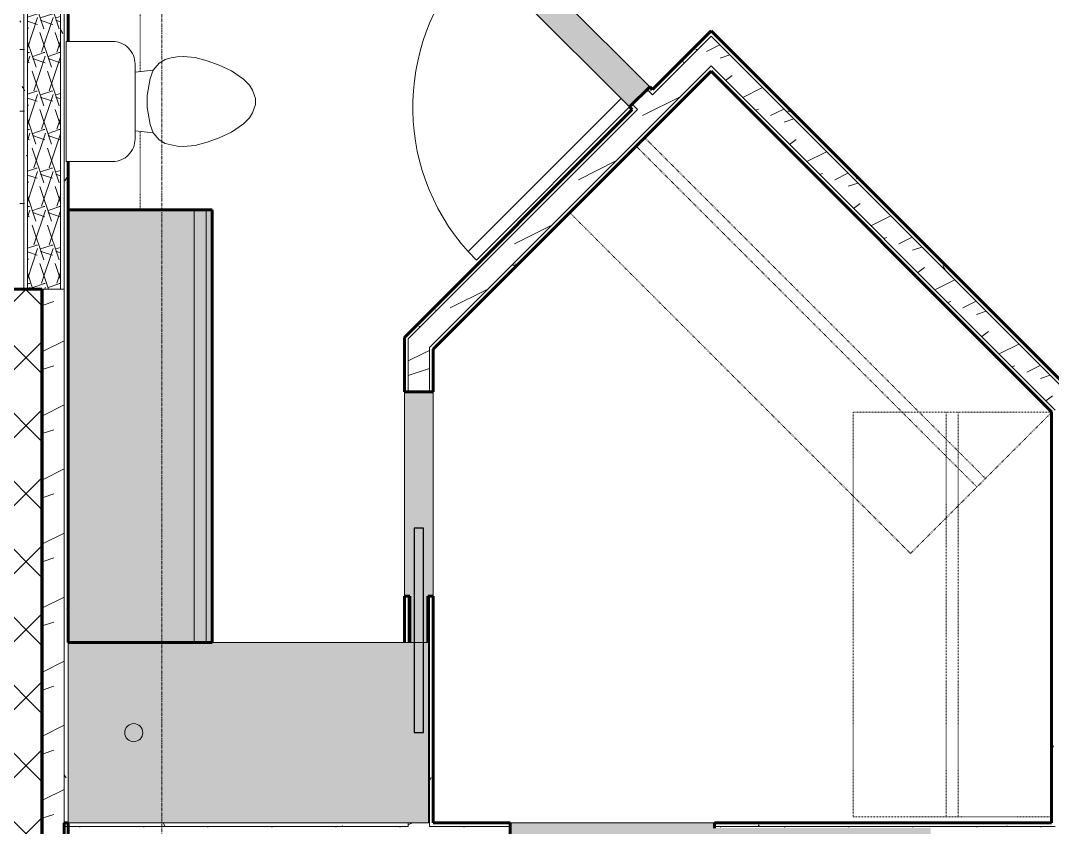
# Model space of a CAD drawing. Header units: inches. Extents: x -4169 to -1846, y 9706 to 12377.
# Drawn here: x -2523.8 to -2352.1, y 10172.1 to 10306.3 of the extents above; entities that cross this region are included whole.
import ezdxf

# ---------------------------------------------------------------- set-up
doc = ezdxf.new("R2010")
doc.units = ezdxf.units.IN
doc.header["$MEASUREMENT"] = 0
doc.linetypes.add('Dash', pattern=[0.25, 0.125, -0.125])
doc.linetypes.add('Grid Line 1_2_', pattern=[0.8749999999999999, 0.4999999999999999, -0.125, 0.125, -0.125])
for name, color, linetype, lineweight in [('0-1', 7, 'Continuous', 5), ('0-2', 7, 'Continuous', 18), ('A-DOOR-1', 250, 'Continuous', 9), ('A-DOOR-2', 90, 'Continuous', 30), ('A-WALL', 113, 'Continuous', 18), ('A-WALL-1', 8, 'Continuous', 5), ('A-WALL-10', 113, 'Continuous', 5), ('A-WALL-11', 113, 'Continuous', 60), ('A-WALL-3', 50, 'Continuous', 60), ('A-WALL-4', 7, 'Continuous', 18), ('A-WALL-PATT-1', 250, 'Continuous', 9), ('A-WALL-PATT-2', 253, 'Continuous', 9), ('A-WALL-PATT-3', 252, 'Continuous', 9), ('A-WALL-PATT-4', 111, 'Continuous', 9), ('I-WALL-3', 2, 'Continuous', 60), ('P-SANR-FIXT-1', 9, 'Continuous', 9), ('P-SANR-FIXT-2', 250, 'Continuous', 9), ('Q-CASE-1', 9, 'Continuous', 9), ('Q-CASE-2', 50, 'Continuous', 60), ('Q-CASE-3', 250, 'Continuous', 9), ('Q-CASE-HDLN-1', 250, 'Dash', 9), ('S-GRID-1', 1, 'Grid Line 1_2_', 9)]:
    doc.layers.add(name, color=color, linetype=linetype, lineweight=lineweight)
pattern_1 = [(0, (0, 0), (20.48, 5.12), [0.845, -14.515, 0.845, -14.515, -81.92]), (0, (0, 0), (20.48, 5.12), [-30.72, 0.845, -29.875, 0.845, -14.515, -35.84]), (0, (0, 0), (20.48, 5.12), [-76.8, 0.845, -9.395, 0.845, -24.755]), (120, (7.68, 2.56), (-14.67405006737632, 15.1762002695053), [0.8449999999999999, -14.515, 0.8449999999999999, -14.515, -81.91999999999999]), (120, (7.68, 2.56), (-14.67405006737632, 15.1762002695053), [-30.72, 0.8449999999999999, -29.875, 0.8449999999999999, -14.515, -35.84]), (120, (7.68, 2.56), (-14.67405006737632, 15.1762002695053), [-76.79999999999998, 0.8449999999999999, -9.394999999999998, 0.8449999999999999, -24.755]), (240, (10.24, 12.8), (-5.805949932623669, -20.2962002695053), [0.845, -14.515, 0.845, -14.515, -81.92]), (240, (10.24, 12.8), (-5.805949932623669, -20.2962002695053), [-30.72, 0.845, -29.875, 0.845, -14.515, -35.84]), (240, (10.24, 12.8), (-5.805949932623669, -20.2962002695053), [-76.8, 0.845, -9.395, 0.845, -24.755])]
pattern_2 = [(216.87, (4.265, 10.662), (31.98716190389133, 21.32545714244463), [5.331, -47.981]), (206.565, (10.662, 7.464), (-10.66247606731217, -10.66200980650436), [11.921, -11.921]), (198.435, (10.662, 2.132), (-21.3244936496746, -10.66258686177925), [6.743999999999999, -26.974])]
pattern_3 = [(45, (0, 0), (-5.656854249492381, 5.656854249492381), []), (135, (0, 0), (-5.656854249492381, -5.65685424949238), [])]

# ---------------------------------------------------------------- blocks, each defined once
blk = doc.blocks.new('Pocket_Door_2385 - 34_ x 80_-1722045-ENLARGED RCP - 2ND FLOOR PLAN')
at = {"layer": 'A-DOOR-2'}
for p, q in [((-39.66666666666676, 0.7499999999999999), (-39.66666666666676, -0.7499999999999999)), ((-5.666666666666763, 0.7499999999999999), (-39.66666666666676, 0.7499999999999999)), ((-5.666666666666763, -0.7499999999999999), (-5.666666666666763, 0.7499999999999999)), ((-39.66666666666676, -0.7499999999999999), (-5.666666666666763, -0.7499999999999999))]:
    blk.add_line(p, q, dxfattribs=at)
blk = doc.blocks.new('Bath Tub - Maestro - 60_x30_-1352617-ENLARGED RCP - 2ND FLOOR PLAN')
at = {"layer": 'P-SANR-FIXT-1'}
blk.add_hatch(color=256, dxfattribs=at).paths.add_polyline_path([(59.99999999999488, 29.99999999999454), (-1.466560206608846e-11, 30.00000000001296), (-2.421529643470421e-11, -5.542233338928781e-12), (59.99999999998533, -2.395950104983058e-11)], flags=0)
at = {"layer": 'P-SANR-FIXT-2'}
for p, q in [((2.451372438372345e-13, -3.304023721284463e-13), (2.451372438372345e-13, 29.99999999999973)), ((2.451372438372345e-13, 29.99999999999973), (60.00000000000029, 29.99999999999972)), ((60.00000000000029, 29.99999999999972), (60.00000000000029, -3.35731442646647e-13)), ((60.00000000000029, -3.35731442646647e-13), (2.451372438372345e-13, -3.304023721284463e-13))]:
    blk.add_line(p, q, dxfattribs=at)
for radius, start, end in [(1.5, 4.420971007234288e-13, 180.0000000000002), (1.499999999999998, 180.0000000000002, 359.9999999999994)]:
    blk.add_arc((10.93750000000022, 14.9999999999997), radius, start, end, dxfattribs=at)
blk = doc.blocks.new('Toilet-Domestic-3D - Toilet-Domestic-3D-1372870-ENLARGED RCP - 2ND FLOOR PLAN')
at = {"layer": 'P-SANR-FIXT-2'}
for p, q in [((-3.739764113511675, 10.00000000000013), (-2.739764113511752, 11.00000000000004)), ((-2.739764113511752, 11.00000000000004), (-1.873738709727293, 11.50000000000007)), ((-1.8737387097273, 11.50000000000006), (-0.5000000000001319, 12.00000000000002)), ((-0.5000000000001313, 12.00000000000002), (0.5000000000001497, 12.00000000000002)), ((0.5000000000001499, 12.00000000000002), (1.87373870972732, 11.50000000000006)), ((1.873738709727307, 11.50000000000006), (2.73976411351174, 11.00000000000005)), ((2.739764113511739, 11.00000000000005), (3.73976411351172, 10.00000000000006)), ((-5.127195089653483, 8.000000000000119), (-3.739764113511693, 10.0000000000001)), ((3.739764113511725, 10.00000000000005), (5.127195089653514, 8.00000000000006)), ((-6.059810405963483, 6.000000000000149), (-5.127195089653489, 8.000000000000112)), ((5.12719508965351, 8.000000000000068), (6.059810405963534, 6.000000000000026)), ((-6.787750874495902, 4.000000000000084), (-6.05981040596345, 6.000000000000223)), ((6.05981040596353, 6.000000000000034), (6.787750874495948, 3.999999999999969)), ((-7.325688514504693, 1.99238939618356), (-6.787750874495926, 4.000000000000002)), ((6.787750874495935, 4.000000000000014), (7.325688514504699, 1.99238939618353)), ((-7.50000000000002, -2.626845807189435e-14), (-7.325688514504699, 1.992389396183531)), ((7.325688514504699, 1.992389396183527), (7.50000000000002, -8.759659664292484e-14)), ((-7.412844257252363, -0.9961946980916817), (-7.50000000000002, -3.647082635893638e-14)), ((-7.235846299147757, -1.999999999999842), (-7.412844257252363, -0.9961946980916907)), ((7.412844257252371, -0.9961946980917603), (7.235846299147749, -1.999999999999968)), ((7.500000000000021, -7.083352582108447e-14), (7.412844257252374, -0.9961946980917403)), ((-6.967897106716618, -2.999999999999916), (-7.235846299147756, -1.999999999999837)), ((-6.401133212130356, -3.999999999999926), (-6.967897106716618, -2.999999999999912)), ((6.967897106716618, -2.999999999999936), (6.40113321213035, -3.999999999999953)), ((7.235846299147753, -1.999999999999948), (6.967897106716618, -2.999999999999932)), ((-5.209379619536154, -4.999999999999911), (-6.401133212130357, -3.999999999999923)), ((-3.835640909808955, -5.499999999999876), (-5.209379619536155, -4.99999999999991)), ((-4.861662917351556, -8.023778450744098), (-5.209379619536154, -4.999999999999911)), ((5.209379619536155, -4.999999999999937), (3.835640909808857, -5.499999999999933)), ((4.861662917351547, -8.023778450744098), (5.209379619536154, -4.999999999999936)), ((6.401133212130349, -3.999999999999955), (5.209379619536155, -4.999999999999936)), ((-0.9999999999997728, -5.999999999999972), (-3.835640909808916, -5.499999999999884)), ((0.9999999999997808, -5.999999999999972), (-0.9999999999997728, -5.999999999999972)), ((3.835640909808861, -5.499999999999932), (0.9999999999997848, -5.999999999999972)), ((6.24999999999998, -8.023778450744098), (-6.250000000000018, -8.023778450744098)), ((-9.976221549255797, -11.74999999999998), (-9.976221549255797, -19.47622154925572)), ((9.976221549255834, -19.47622154925572), (9.976221549255834, -11.74999999999989)), ((-9.976221549255797, -19.47622154925572), (9.976221549255834, -19.47622154925572))]:
    blk.add_line(p, q, dxfattribs=at)
for centre, radius, start, end in [((-6.249999999999996, -11.74999999999996), 3.726221549255814, 90.00000000000034, 180.0000000000004), ((6.250000000000004, -11.74999999999991), 3.726221549255821, 3.244165775092787e-13, 90.00000000000044)]:
    blk.add_arc(centre, radius, start, end, dxfattribs=at)
blk = doc.blocks.new('OD_CW_Upper Cabinet - OD_CW_Upper Cabinet-1880974-ENLARGED RCP - 2ND FLOOR PLAN')
at = {"layer": 'Q-CASE-HDLN-1'}
for p, q in [((36.73770491802802, 11.99999999999999), (36.73770491802802, 24.00000000000003)), ((0.7377049180327883, 11.99999999999999), (13.77857795175925, 11.99999999999999)), ((23.69683188431714, 11.99999999999999), (36.73770491802802, 11.99999999999999))]:
    blk.add_line(p, q, dxfattribs=at)
blk = doc.blocks.new('OD_CW_Base Cabinet - OD_CW_Base Cabinet-2467556-ENLARGED RCP - 2ND FLOOR PLAN')
at = {"layer": 'Q-CASE-1'}
for points in [[(0.7377049180041125, 3.000000000000341), (72.73770491804878, 3.000000000001364), (72.73770491804844, 24.00000000000409), (0.7377049180037715, 23.99999999997135)], [(0.7377049180041125, 1.000000000001805), (72.7377049180486, 1.000000000002828), (72.7377049180486, 3.00000000000135), (0.7377049180041125, 3.000000000000326)], [(0.7377049180042831, 1.69109171110903e-12), (72.7377049180486, 2.714273250603569e-12), (72.73770491804844, 1.000000000002828), (0.7377049180041125, 1.000000000001805)]]:
    blk.add_hatch(color=256, dxfattribs=at).paths.add_polyline_path(points, flags=0)
at = {"layer": 'Q-CASE-2'}
for p, q in [((72.73770491803279, 24.00000000000016), (0.7377049180327829, 24.00000000000016)), ((0.7377049180327883, 24.00000000000016), (0.7377049180327883, 1.225686219186177e-13)), ((72.73770491803279, 1.212363542890675e-13), (72.73770491803279, 24.00000000000016)), ((0.7377049180327883, 1.212363542890675e-13), (72.73770491803279, 1.212363542890675e-13))]:
    blk.add_line(p, q, dxfattribs=at)
at = {"layer": 'Q-CASE-3'}
for p, q in [((0.7377049180327488, 24.00000000000016), (0.7377049180327786, 2.999999999998593)), ((0.7377049180327488, 24.00000000000016), (72.73770491803273, 24.00000000000026)), ((72.73770491803278, 2.999999999998694), (72.73770491803273, 24.00000000000026)), ((0.7377049180327786, 2.999999999998592), (72.73770491803278, 2.999999999998694)), ((72.73770491803278, 1.00000000000023), (72.73770491803278, 2.99999999999868)), ((0.7377049180333237, 1.000000000000128), (72.73770491803278, 1.00000000000023)), ((0.7377049180327816, 1.000000000000128), (72.73770491803278, 1.00000000000023)), ((0.7377049180333252, 1.27750454303064e-13), (72.73770491803278, 2.294445085501187e-13)), ((72.73770491803278, 2.294445085501187e-13), (72.73770491803278, 1.00000000000023))]:
    blk.add_line(p, q, dxfattribs=at)
blk = doc.blocks.new('OD_CW_Closet - OD_CW_Closet-2068594-ENLARGED RCP - 2ND FLOOR PLAN')
at = {"layer": 'Q-CASE-HDLN-1'}
for p, q in [((80.93781380260386, -9.265165042953864), (80.93781380260386, 23.91340990864987)), ((0.7377049180327883, 8.367417478522999), (80.93781380260386, 8.367417478522999)), ((0.7377049180327883, 6.367417478523), (80.93781380260386, 6.367417478523)), ((0.7377049180327883, -9.265165042953864), (80.93781380260386, -9.265165042953864))]:
    blk.add_line(p, q, dxfattribs=at)
blk = doc.blocks.new('OD_CW_Closet - OD_CW_Closet-2068562-ENLARGED RCP - 2ND FLOOR PLAN')
at = {"layer": 'Q-CASE-HDLN-1'}
for p, q in [((0.7377049180327869, 24.00000000000012), (0.7377049180327869, -9.000000000000057)), ((68.04289705791334, -9.000000000000126), (68.04289705791334, 23.99999999999991)), ((0.7377049180327883, 8.499999999999865), (68.04289705791334, 8.499999999999865)), ((0.7377049180327883, 6.499999999999867), (68.04289705791334, 6.499999999999867)), ((0.7377049180327883, -9.000000000000126), (68.04289705791334, -9.000000000000126))]:
    blk.add_line(p, q, dxfattribs=at)
blk = doc.blocks.new('Single-Flush - 36_ x 84_-1372824-ENLARGED RCP - 2ND FLOOR PLAN')
at = {"layer": 'A-DOOR-1'}
blk.add_arc((18.00000000000094, -2.374999999999582), 36.06659275674493, 179.9999999999998, 266.8211477580812, dxfattribs=at)
at = {"layer": 'A-DOOR-2'}
for p, q in [((16, -2.374999999999781), (16, -38.38609708243906)), ((18.00000000000094, -2.374999999999781), (16, -2.374999999999781)), ((18.00000000000094, -2.374999999999781), (18.00000000000094, -38.38609708243906)), ((18.00000000000094, -38.38609708243906), (16, -38.38609708243906))]:
    blk.add_line(p, q, dxfattribs=at)
blk = doc.blocks.new('Single-Flush - 32_ x 84_-1372863-ENLARGED RCP - 2ND FLOOR PLAN')
at = {"layer": 'A-DOOR-1'}
blk.add_arc((16.00000000000093, -2.37499999999944), 32.06659275674492, 179.9999999999998, 266.4241294797687, dxfattribs=at)
at = {"layer": 'A-DOOR-2'}
for p, q in [((14, -2.374999999999781), (14, -34.37916177666408)), ((16.00000000000093, -2.374999999999781), (14, -2.374999999999781)), ((16.00000000000093, -2.374999999999781), (16.00000000000093, -34.37916177666408)), ((16.00000000000093, -34.37916177666408), (14, -34.37916177666408))]:
    blk.add_line(p, q, dxfattribs=at)
blk = doc.blocks.new('CTR - 1st Phase - Unit Layouts_rvt-1-ENLARGED RCP - 2ND FLOOR PLAN')
at = {"layer": 'A-WALL-1'}
for points in [[(-2422.507141003985, 10291.90952722849), (-2419.148383793347, 10295.26828443912), (-2444.604227916048, 10320.72412856185), (-2447.962985126685, 10317.36537135122), (-2422.949082742225, 10292.35146896673)], [(-2459.073736681507, 10202.8238833233), (-2456.073736681494, 10202.8238833233), (-2456.073736681494, 10210.51600593137), (-2455.198736681482, 10210.51600593137), (-2455.198736681481, 10244.51600593137), (-2459.948736681481, 10244.51600593137), (-2459.948736681482, 10210.51600593137), (-2459.073736681494, 10210.51600593137)], [(-2408.373736681255, 10168.07388332333), (-2408.373736681255, 10168.94888332335), (-2372.373736681254, 10168.94888332335), (-2372.373736681254, 10171.94888332337), (-2408.373736681255, 10171.94888332335), (-2408.373736681255, 10172.82388332333), (-2442.373736681254, 10172.82388332333), (-2442.373736681254, 10168.07388332333)]]:
    blk.add_hatch(color=256, dxfattribs=at).paths.add_polyline_path(points, flags=0)
at = {"layer": 'A-WALL-PATT-1'}
h = blk.add_hatch(dxfattribs=at)
h.set_pattern_fill('FP_1', color=256, style=0, pattern_type=2)
h.set_pattern_definition(pattern_1)
h.paths.add_polyline_path([(-2419.148383793349, 10294.38440096264), (-2418.706442055107, 10294.82634270088), (-2419.148383793347, 10295.26828443912), (-2419.590325531588, 10294.82634270088)], flags=0)
h.paths.add_polyline_path([(-2445.046169654289, 10320.28218682361), (-2444.604227916048, 10320.72412856185), (-2486.482093643744, 10362.6019942896), (-2486.924035381986, 10362.16005255135), (-2451.204933317536, 10326.44095048687)], flags=0)
h = blk.add_hatch(dxfattribs=at)
h.set_pattern_fill('FP_1', color=256, style=0, pattern_type=2)
h.set_pattern_definition(pattern_1)
h.paths.add_polyline_path([(-2422.065199265745, 10291.46758549025), (-2421.623257527503, 10291.90952722849), (-2422.065199265745, 10292.35146896673), (-2422.507141003985, 10291.90952722849)], flags=0)
h.paths.add_polyline_path([(-2447.962985126685, 10317.36537135122), (-2447.521043388444, 10317.80731308946), (-2478.701359688054, 10348.98762938911), (-2479.143301426295, 10348.54568765086), (-2448.404926864927, 10317.80731308946)], flags=0)
h.paths.add_polyline_path([(-2481.618175160447, 10351.02056138502), (-2481.176233422206, 10351.46250312326), (-2489.398909116141, 10359.6851788172), (-2489.840850854383, 10359.24323707896), (-2482.060116898687, 10351.46250312326)], flags=0)
h = blk.add_hatch(dxfattribs=at)
h.set_pattern_fill('FP_1', color=256, style=0, pattern_type=2)
h.set_pattern_definition(pattern_1)
h.paths.add_polyline_path([(-2459.948736681479, 10252.70016459807), (-2421.181315789263, 10291.46758549025), (-2421.623257527503, 10291.90952722849), (-2459.948736681479, 10253.58404807456), (-2459.948736681479, 10253.32516459807)], flags=0)
h.paths.add_polyline_path([(-2418.706442055107, 10293.9424592244), (-2408.505607302402, 10304.1432939771), (-2408.947549040636, 10304.58523571535), (-2419.148383793347, 10294.38440096264)], flags=0)
h = blk.add_hatch(dxfattribs=at)
h.set_pattern_fill('FP_1', color=256, style=0, pattern_type=2)
h.set_pattern_definition(pattern_1)
h.paths.add_polyline_path([(-2292.323736657806, 10187.07753985553), (-2292.323736657806, 10187.96142333201), (-2296.959512568937, 10192.59719924316), (-2297.401454307178, 10192.15525750492), (-2292.948736657816, 10187.70253985553)], flags=0)
h.paths.add_polyline_path([(-2341.24207474065, 10235.99587793859), (-2340.800133002408, 10236.43781967682), (-2408.505607302394, 10304.1432939771), (-2408.947549040636, 10303.70135223886), (-2341.68401647889, 10236.43781967682)], flags=0)
h = blk.add_hatch(dxfattribs=at)
h.set_pattern_fill('FP_1', color=256, style=0, pattern_type=2)
h.set_pattern_definition(pattern_1)
h.paths.add_polyline_path([(-2455.823736681479, 10250.99153365328), (-2408.505607302402, 10298.30966303231), (-2408.947549040644, 10298.75160477055), (-2455.823736681479, 10251.87541712977), (-2455.823736681479, 10251.61653365328)], flags=0)
h = blk.add_hatch(dxfattribs=at)
h.set_pattern_fill('FP_1', color=256, style=0, pattern_type=2)
h.set_pattern_definition(pattern_1)
h.paths.add_polyline_path([(-2459.323736681507, 10202.8238833233), (-2459.323736681507, 10210.51600593137), (-2459.948736681482, 10210.51600593137), (-2459.948736681482, 10202.8238833233), (-2459.821188103773, 10202.8238833233)], flags=0)
h.paths.add_polyline_path([(-2459.323736681481, 10244.51600593137), (-2459.323736681478, 10253.32516459807), (-2459.948736681479, 10252.70016459807), (-2459.948736681482, 10244.51600593137)], flags=0)
h = blk.add_hatch(dxfattribs=at)
h.set_pattern_fill('FP_1', color=256, style=0, pattern_type=2)
h.set_pattern_definition(pattern_1)
h.paths.add_polyline_path([(-2455.823736681502, 10172.82388332333), (-2455.198736681495, 10172.82388332333), (-2455.198736681482, 10210.51600593137), (-2455.823736681508, 10210.51600593137), (-2455.823736681508, 10188.80374852239)], flags=0)
h.paths.add_polyline_path([(-2455.823736681479, 10244.51600593137), (-2455.198736681481, 10244.51600593137), (-2455.198736681481, 10251.61653365328), (-2455.823736681479, 10250.99153365328), (-2455.823736681479, 10247.49153365328)], flags=0)
h = blk.add_hatch(dxfattribs=at)
h.set_pattern_fill('FP_1', color=256, style=0, pattern_type=2)
h.set_pattern_definition(pattern_1)
h.paths.add_polyline_path([(-2351.673736657864, 10172.82388332338), (-2351.673736657863, 10240.59390891104), (-2352.298736657755, 10241.21890891093), (-2352.298736657864, 10172.82388332338)], flags=0)
h = blk.add_hatch(dxfattribs=at)
h.set_pattern_fill('FP_1', color=256, style=0, pattern_type=2)
h.set_pattern_definition(pattern_1)
h.paths.add_polyline_path([(-2442.373736681254, 10172.19888332332), (-2442.373736681254, 10172.82388332333), (-2455.823736681502, 10172.82388332333), (-2455.823736681501, 10172.19888332332), (-2451.204933317536, 10172.19888332332)], flags=0)
h.paths.add_polyline_path([(-2459.323736681508, 10172.19888332332), (-2459.323736681508, 10172.82388332328), (-2511.373736679891, 10172.82388332328), (-2511.373736679891, 10172.19888332333), (-2484.970901359052, 10172.19888332332)], flags=0)
h.paths.add_polyline_path([(-2394.123736781936, 10172.19888332335), (-2351.673736657864, 10172.19888332338), (-2351.673736657864, 10172.82388332338), (-2408.373736681255, 10172.82388332338), (-2408.373736681255, 10172.19888332335)], flags=0)
h.paths.add_polyline_path([(-2344.700497439716, 10172.19888332338), (-2297.073736657835, 10172.19888332338), (-2297.073736657835, 10172.82388332338), (-2348.173736657762, 10172.82388332338), (-2348.173736657762, 10172.19888332338)], flags=0)
at = {"layer": 'A-WALL-PATT-2'}
h = blk.add_hatch(dxfattribs=at)
h.set_pattern_fill('FP_2', color=256, style=0, pattern_type=2)
h.set_pattern_definition(pattern_2)
h.paths.add_polyline_path([(-2421.181315789262, 10291.46758549025), (-2418.706442055107, 10293.9424592244), (-2419.590325531588, 10294.82634270088), (-2422.065199265745, 10292.35146896673), (-2421.623257527503, 10291.90952722849)], flags=0)
h.paths.add_polyline_path([(-2447.521043388444, 10317.80731308946), (-2445.046169654289, 10320.28218682361), (-2486.924035381986, 10362.16005255135), (-2489.398909116141, 10359.6851788172), (-2449.995917122593, 10320.28218682361)], flags=0)
h = blk.add_hatch(dxfattribs=at)
h.set_pattern_fill('FP_2', color=256, style=0, pattern_type=2)
h.set_pattern_definition(pattern_2)
h.paths.add_polyline_path([(-2459.323736681481, 10248.37541712977), (-2406.472675306489, 10301.2264785047), (-2408.947549040636, 10303.70135223886), (-2459.323736681478, 10253.32516459807), (-2459.323736681481, 10250.99153365328)], flags=0)
h = blk.add_hatch(dxfattribs=at)
h.set_pattern_fill('FP_2', color=256, style=0, pattern_type=2)
h.set_pattern_definition(pattern_2)
h.paths.add_polyline_path([(-2292.948736657816, 10182.75279238722), (-2292.948736657816, 10187.70253985553), (-2297.401454307178, 10192.15525750492), (-2299.876328041337, 10189.68038377078), (-2295.56485318133, 10185.36890891075)], flags=0)
h.paths.add_polyline_path([(-2343.716948474809, 10233.52100420444), (-2341.24207474065, 10235.99587793859), (-2406.472675306489, 10301.2264785047), (-2408.947549040644, 10298.75160477055), (-2344.158890213052, 10233.96294594268)], flags=0)
h = blk.add_hatch(dxfattribs=at)
h.set_pattern_fill('FP_2', color=256, style=0, pattern_type=2)
h.set_pattern_definition(pattern_2)
h.paths.add_polyline_path([(-2456.073736681507, 10172.19888332332), (-2455.823736681501, 10172.19888332332), (-2455.823736681508, 10210.51600592946), (-2456.073736681494, 10210.51600593137), (-2456.073736681494, 10202.8238833233), (-2455.948736680276, 10202.8238833233), (-2455.948736680276, 10172.82388332328), (-2459.323736681508, 10172.82388332328), (-2459.313373110211, 10172.19888332332), (-2459.073736681507, 10172.19888332332)], flags=0)
h.paths.add_polyline_path([(-2459.323736681507, 10202.8238833233), (-2459.073736681507, 10202.8238833233), (-2459.073736681507, 10210.51600593137), (-2459.323736681507, 10210.51600593137)], flags=0)
h.paths.add_polyline_path([(-2455.823736681479, 10244.51600593137), (-2455.823736681479, 10251.87541712977), (-2459.323736681481, 10248.37541712977), (-2459.323736681481, 10244.51600593137), (-2456.073736681494, 10244.51600593137)], flags=0)
h = blk.add_hatch(dxfattribs=at)
h.set_pattern_fill('FP_2', color=256, style=0, pattern_type=2)
h.set_pattern_definition(pattern_2)
h.paths.add_polyline_path([(-2515.948736679775, 10168.6988833233), (-2511.373736679891, 10168.6988833233), (-2511.373736679891, 10172.19888332333), (-2515.948736679775, 10172.19888332333), (-2515.948736679775, 10168.74032354068)], flags=0)
h = blk.add_hatch(dxfattribs=at)
h.set_pattern_fill('FP_2', color=256, style=0, pattern_type=2)
h.set_pattern_definition(pattern_2)
h.paths.add_polyline_path([(-2451.204933317536, 10168.69888332329), (-2442.373736681254, 10168.69888332329), (-2442.373736681254, 10172.19888332332), (-2511.373736679891, 10172.19888332333), (-2511.373736679891, 10168.6988833233), (-2455.948736680276, 10168.69888332329)], flags=0)
h.paths.add_polyline_path([(-2394.123736781936, 10168.69888332336), (-2296.44873665783, 10168.70311544692), (-2296.44873665783, 10172.19888332341), (-2408.373736681255, 10172.19888332335), (-2408.373736681255, 10171.94888332335), (-2372.373736681254, 10171.94888332337), (-2372.373736681254, 10168.94888332337), (-2408.373736681224, 10168.94888332335), (-2408.373736681255, 10168.69888332336), (-2405.914894086731, 10168.69888332336)], flags=0)
at = {"layer": 'A-WALL-3'}
for p, q in [((-2418.706442055104, 10294.82634270087), (-2408.947549040632, 10304.58523571533)), ((-2408.947549040632, 10304.58523571533), (-2408.505607302391, 10304.14329397709)), ((-2408.505607302391, 10304.14329397709), (-2405.588791830004, 10301.22647850469)), ((-2405.588791830004, 10301.22647850469), (-2342.03756986948, 10237.67525654389)), ((-2408.947549040641, 10297.86772129405), (-2455.198736681476, 10251.61653365327)), ((-2352.298736657751, 10241.21890891092), (-2408.947549040641, 10297.86772129405)), ((-2422.50714100398, 10291.90952722847), (-2419.148383793343, 10295.26828443911)), ((-2419.148383793343, 10295.26828443911), (-2418.706442055104, 10294.82634270087)), ((-2459.948736681476, 10253.58404807454), (-2422.065199265742, 10291.46758549023)), ((-2422.065199265742, 10291.46758549023), (-2422.50714100398, 10291.90952722847)), ((-2459.948736681476, 10252.70016459806), (-2459.948736681476, 10253.58404807454)), ((-2459.948736681478, 10246.86653365327), (-2459.948736681476, 10252.70016459806)), ((-2455.198736681476, 10251.61653365327), (-2455.198736681479, 10244.51600593136)), ((-2459.948736681479, 10244.51600593136), (-2459.948736681478, 10246.86653365327)), ((-2455.198736681479, 10244.51600593136), (-2459.948736681479, 10244.51600593136)), ((-2352.298736657861, 10172.82388332337), (-2352.298736657752, 10241.21890891092)), ((-2459.948736681494, 10202.82388332327), (-2459.948736681491, 10210.51600593136)), ((-2459.948736681491, 10210.51600593136), (-2459.073736681491, 10210.51600593136)), ((-2459.073736681491, 10210.51600593136), (-2459.073736681494, 10202.82388332327)), ((-2456.073736681494, 10202.82388332327), (-2456.073736681491, 10210.51600593136)), ((-2456.073736681491, 10210.51600593136), (-2455.198736681491, 10210.51600593136)), ((-2455.198736681491, 10210.51600593136), (-2455.198736681505, 10172.82388332331)), ((-2516.573736679786, 10172.82388332328), (-2515.948736680281, 10172.82388332328)), ((-2516.573736679786, 10168.07388332328), (-2516.573736679786, 10172.82388332328)), ((-2455.198736681505, 10172.82388332331), (-2442.373736681252, 10172.82388332332)), ((-2442.373736681252, 10172.82388332332), (-2442.37373668125, 10168.07388332332)), ((-2408.373736681252, 10171.94888332334), (-2408.373736681252, 10172.82388332334)), ((-2408.373736681252, 10172.82388332334), (-2352.298736657861, 10172.82388332337))]:
    blk.add_line(p, q, dxfattribs=at)
at = {"layer": 'A-WALL-4'}
for p, q in [((-2419.148383793344, 10295.26828443911), (-2444.604227916045, 10320.72412856184)), ((-2447.962985126683, 10317.3653713512), (-2422.507141003981, 10291.90952722847)), ((-2408.947549040633, 10303.70135223885), (-2418.706442055104, 10293.94245922439)), ((-2406.472675306486, 10301.22647850469), (-2408.947549040632, 10303.70135223885)), ((-2406.030733568245, 10300.78453676645), (-2406.472675306486, 10301.22647850469)), ((-2406.030733568245, 10300.78453676645), (-2341.242074740647, 10235.99587793857)), ((-2408.94754904064, 10298.75160477054), (-2455.823736681476, 10251.87541712975)), ((-2408.505607302399, 10298.30966303229), (-2408.94754904064, 10298.75160477054)), ((-2408.505607302399, 10298.30966303229), (-2351.673736657752, 10241.4777923874)), ((-2419.148383793346, 10294.38440096263), (-2419.590325531585, 10294.82634270087)), ((-2419.148383793346, 10294.38440096263), (-2418.706442055104, 10293.94245922439)), ((-2421.181315789259, 10291.46758549023), (-2459.323736681476, 10253.32516459806)), ((-2421.6232575275, 10291.90952722848), (-2422.065199265739, 10292.35146896672)), ((-2421.623257527499, 10291.90952722848), (-2421.181315789258, 10291.46758549023)), ((-2459.323736681476, 10253.32516459806), (-2459.323736681477, 10248.37541712975)), ((-2455.823736681476, 10251.87541712975), (-2455.823736681476, 10250.99153365327)), ((-2455.823736681476, 10250.99153365327), (-2455.823736681479, 10244.51600593136)), ((-2459.323736681477, 10248.37541712975), (-2459.323736681478, 10247.49153365327)), ((-2459.323736681477, 10247.49153365327), (-2459.323736681479, 10244.51600593136)), ((-2459.948736681479, 10244.51600593136), (-2459.948736681491, 10210.51600593136)), ((-2455.198736681491, 10210.51600593135), (-2455.198736681479, 10244.51600593135)), ((-2459.323736681491, 10210.51600593136), (-2459.323736681494, 10202.82388332327)), ((-2455.823736681491, 10210.51600593136), (-2455.823736681505, 10172.82388332331)), ((-2459.323736681505, 10172.19888332331), (-2459.323736681505, 10172.82388332331)), ((-2455.823736681505, 10172.19888332331), (-2455.823736681505, 10172.82388332331)), ((-2408.373736681252, 10172.82388332334), (-2442.373736681253, 10172.82388332332)), ((-2511.373736679888, 10172.19888332328), (-2516.573736679786, 10172.19888332328)), ((-2511.37373667989, 10172.19888332328), (-2459.323736681505, 10172.19888332331)), ((-2455.823736681505, 10172.19888332331), (-2442.373736681252, 10172.19888332332)), ((-2408.373736681252, 10172.19888332334), (-2351.673736657861, 10172.19888332337))]:
    blk.add_line(p, q, dxfattribs=at)
at = {"layer": '0-2'}
for name, p, rotation in [('Single-Flush - 32_ x 84_-1372863-ENLARGED RCP - 2ND FLOOR PLAN', (-2493.675602092963, 10336.48826071833), 44.99999999999973), ('Single-Flush - 36_ x 84_-1372824-ENLARGED RCP - 2ND FLOOR PLAN', (-2433.555684460012, 10306.31682789516), 314.999999999968), ('OD_CW_Upper Cabinet - OD_CW_Upper Cabinet-1880974-ENLARGED RCP - 2ND FLOOR PLAN', (-2491.94873667823, 10274.0861784053), 89.99999999996828), ('Toilet-Domestic-3D - Toilet-Domestic-3D-1372870-ENLARGED RCP - 2ND FLOOR PLAN', (-2496.77251512953, 10292.82388332333), 269.9999999999595), ('OD_CW_Closet - OD_CW_Closet-2068594-ENLARGED RCP - 2ND FLOOR PLAN', (-2426.439747959667, 10281.41879467512), 314.9999999999715), ('OD_CW_Base Cabinet - OD_CW_Base Cabinet-2467556-ENLARGED RCP - 2ND FLOOR PLAN', (-2491.948736680308, 10202.0861784053), 89.99999999996615), ('OD_CW_Closet - OD_CW_Closet-2068562-ENLARGED RCP - 2ND FLOOR PLAN', (-2376.298736679622, 10241.86678040025), 269.9999999999687), ('Pocket_Door_2385 - 34_ x 80_-1722045-ENLARGED RCP - 2ND FLOOR PLAN', (-2457.573736681485, 10227.51600593136), 89.99999999997928)]:
    blk.add_blockref(name, p, dxfattribs=dict(at, rotation=rotation))
blk.add_blockref('Bath Tub - Maestro - 60_x30_-1352617-ENLARGED RCP - 2ND FLOOR PLAN', (-2515.948736680284, 10172.82388332328), dxfattribs=at)
blk = doc.blocks.new('CTR - 1st Phase - Shell_rvt-1-ENLARGED RCP - 2ND FLOOR PLAN')
at = {"layer": 'S-GRID-1'}
blk.add_line((-2500.323736679715, 9836.179692344087), (-2500.323736679695, 12344.54045190505), dxfattribs=at)
blk = doc.blocks.new('CTR - 1st Phase -Stairs _ Elevators_rvt-1-ENLARGED RCP - 2ND FLOOR PLAN')
at = {"layer": 'A-WALL-PATT-3'}
h = blk.add_hatch(dxfattribs=at)
h.set_pattern_fill('FP_52', color=256, style=0, pattern_type=2)
h.set_pattern_definition(pattern_3)
h.paths.add_polyline_path([(-2522.653772650817, 10253.58939611046), (-2520.32373667973, 10253.58939611046), (-2520.32373667973, 10261.58939611046), (-2584.323736679733, 10261.58939611046), (-2584.323736679733, 10253.58939611048), (-2522.69873667959, 10253.58939611046)], flags=0)
h.paths.add_polyline_path([(-2636.173736679704, 10253.58939611048), (-2624.323736679735, 10253.58939611049), (-2624.323736679735, 10261.58939611048), (-2640.323736679708, 10261.58939611048), (-2640.323736679708, 10253.58939611048), (-2639.699737124389, 10253.58939611048)], flags=0)
h = blk.add_hatch(dxfattribs=at)
h.set_pattern_fill('FP_52', color=256, style=0, pattern_type=2)
h.set_pattern_definition(pattern_3)
h.paths.add_polyline_path([(-2520.323736679732, 10021.58939611062), (-2520.32373667973, 10253.58939611046), (-2528.323736679707, 10253.58939611046), (-2528.323736679769, 10021.58939611062), (-2523.723736679693, 10021.58939611062)], flags=0)
at = {"layer": 'A-WALL-3'}
for p, q in [((-2584.32373667973, 10261.58939611046), (-2520.323736679765, 10261.58939611045)), ((-2520.323736679765, 10261.58939611045), (-2520.323736679764, 10253.58939611045)), ((-2520.323736679764, 10253.58939611045), (-2520.323736679728, 10021.58939611061))]:
    blk.add_line(p, q, dxfattribs=at)

msp = doc.modelspace()

# ---------------------------------------------------------------- hatches: boundary and pattern name
at = {"layer": 'A-WALL-10'}
msp.add_hatch(color=256, dxfattribs=at).paths.add_polyline_path([(-2520.073736679813, 10013.6268961107), (-2520.073736679811, 10261.58939611047), (-2520.32373667973, 10261.58939611046), (-2520.323736679732, 10013.6268961107), (-2520.223499186016, 10013.6268961107)], flags=0)
at = {"layer": 'A-WALL-PATT-4'}
h = msp.add_hatch(dxfattribs=at)
h.set_pattern_fill('FP_1', color=256, style=0, pattern_type=2)
h.set_pattern_definition(pattern_1)
h.paths.add_polyline_path([(-2523.948736679588, 10261.58939611046), (-2523.323736679588, 10261.58939611046), (-2523.323736679588, 10380.16439611049), (-2523.948736679587, 10380.1643961105), (-2523.948736679588, 10264.53259613949)], flags=0)
h = msp.add_hatch(dxfattribs=at)
h.set_pattern_fill('FP_1', color=256, style=0, pattern_type=2)
h.set_pattern_definition(pattern_1)
h.paths.add_polyline_path([(-2522.69873667959, 10261.58939611046), (-2522.698736679589, 10379.53939611049), (-2523.323736679588, 10379.53939611049), (-2523.323736679588, 10261.58939611046)], flags=0)
h = msp.add_hatch(dxfattribs=at)
h.set_pattern_fill('FP_4', color=256, style=0, pattern_type=2)
h.set_pattern_definition([(161.57, (0.32, 0.32), (-2.560496184573631, -0.0005373861552858683), [0, -18.214, 2.022, 0]), (18.43, (-0.32, 0.32), (-2.560496184573631, 0.0005373861552860904), [0, -18.214, 2.022, 0]), (108.43, (0.32, 0.32), (1.279220909290681, -6.400876726295667), [6.069999999999999, -14.166]), (71.57, (-0.32, 0.32), (1.279220909290681, 6.400876726295667), [6.07, -14.166])])
h.paths.add_polyline_path([(-2520.32373667973, 10261.58939611046), (-2517.198736679594, 10261.58939611047), (-2517.198736679588, 10374.03939611049), (-2522.698736679574, 10374.03939611049), (-2522.69873667959, 10261.58939611046)], flags=0)
h = msp.add_hatch(dxfattribs=at)
h.set_pattern_fill('FP_1', color=256, style=0, pattern_type=2)
h.set_pattern_definition(pattern_1)
h.paths.add_polyline_path([(-2517.198736679594, 10261.58939611047), (-2516.573736679811, 10261.58939611047), (-2516.589979468976, 10310.2151261317), (-2517.198736679588, 10310.82388334231), (-2517.198736679594, 10267.80849394505)], flags=0)
h.paths.add_polyline_path([(-2517.198736679588, 10316.32388334236), (-2516.573736679593, 10316.94888334235), (-2516.573736679592, 10373.41439611049), (-2517.198736679588, 10373.4143961105), (-2517.198736679588, 10323.93711535228)], flags=0)
h = msp.add_hatch(dxfattribs=at)
h.set_pattern_fill('FP_1', color=256, style=0, pattern_type=2)
h.set_pattern_definition(pattern_1)
h.paths.add_polyline_path([(-2515.948736680308, 10261.58939611047), (-2515.948736680308, 10282.84766177411), (-2516.248736678794, 10282.84766177411), (-2516.248736678793, 10302.80010487262), (-2515.948736679588, 10302.80010487262), (-2515.948736679588, 10310.85636892109), (-2516.573736679593, 10310.2151261317), (-2516.573736679593, 10261.58939611047)], flags=0)
h.paths.add_polyline_path([(-2516.573736679593, 10316.94888334235), (-2515.948736679588, 10317.57388334236), (-2515.948736679587, 10372.78939611049), (-2516.573736679592, 10372.78939611049), (-2516.573736679593, 10323.93711535228)], flags=0)
h = msp.add_hatch(dxfattribs=at)
h.set_pattern_fill('FP_2', color=256, style=0, pattern_type=2)
h.set_pattern_definition(pattern_2)
h.paths.add_polyline_path([(-2518.736869400569, 10013.6268961107), (-2516.573736679813, 10013.6268961107), (-2516.573736679811, 10261.58939611047), (-2520.073736679811, 10261.58939611047), (-2520.073736679813, 10013.6268961107)], flags=0)
h = msp.add_hatch(dxfattribs=at)
h.set_pattern_fill('FP_1', color=256, style=0, pattern_type=2)
h.set_pattern_definition(pattern_1)
h.paths.add_polyline_path([(-2516.573736679813, 10013.6268961107), (-2515.948736679776, 10013.6268961107), (-2515.948736680308, 10261.58939611047), (-2516.573736679811, 10261.58939611047), (-2516.573736679813, 10013.88168334494)], flags=0)

# ---------------------------------------------------------------- linework, layer by layer
at = {"layer": 'A-WALL'}
for p, q in [((-2523.32373667959, 10261.58939611046), (-2523.323736679585, 10380.16439611048)), ((-2522.69873667959, 10261.58939611046), (-2522.698736679584, 10379.53939611048)), ((-2517.198736679591, 10261.58939611046), (-2517.198736679584, 10374.03939611048)), ((-2516.573736679591, 10261.58939611046), (-2516.573736679585, 10373.41439611048)), ((-2520.323736679772, 10261.58939611046), (-2516.573736679591, 10261.58939611046)), ((-2520.073736679809, 10013.62689611069), (-2520.073736679772, 10261.58939611046)), ((-2516.573736679809, 10013.62689611069), (-2516.573736679772, 10261.58939611046))]:
    msp.add_line(p, q, dxfattribs=at)
at = {"layer": 'A-WALL-11'}
for p, q in [((-2520.32373667981, 10013.62689611069), (-2520.323736679772, 10261.58939611046)), ((-2515.948736679785, 10172.82388332328), (-2515.94873667981, 10013.62689611069))]:
    msp.add_line(p, q, dxfattribs=at)
at = {"layer": 'I-WALL-3'}
for p, q in [((-2515.948736679585, 10372.78939611048), (-2515.948736679588, 10302.8001048726)), ((-2515.948736679589, 10282.84766177409), (-2515.94873667959, 10274.82388332335)), ((-2520.323736679772, 10261.58939611046), (-2523.94873667959, 10261.58939611046))]:
    msp.add_line(p, q, dxfattribs=at)

# ---------------------------------------------------------------- block references
at = {"layer": '0-1'}
for name in ['CTR - 1st Phase - Shell_rvt-1-ENLARGED RCP - 2ND FLOOR PLAN', 'CTR - 1st Phase -Stairs _ Elevators_rvt-1-ENLARGED RCP - 2ND FLOOR PLAN', 'CTR - 1st Phase - Unit Layouts_rvt-1-ENLARGED RCP - 2ND FLOOR PLAN']:
    msp.add_blockref(name, (0, 0), dxfattribs=at)

doc.saveas('drawing.dxf')
